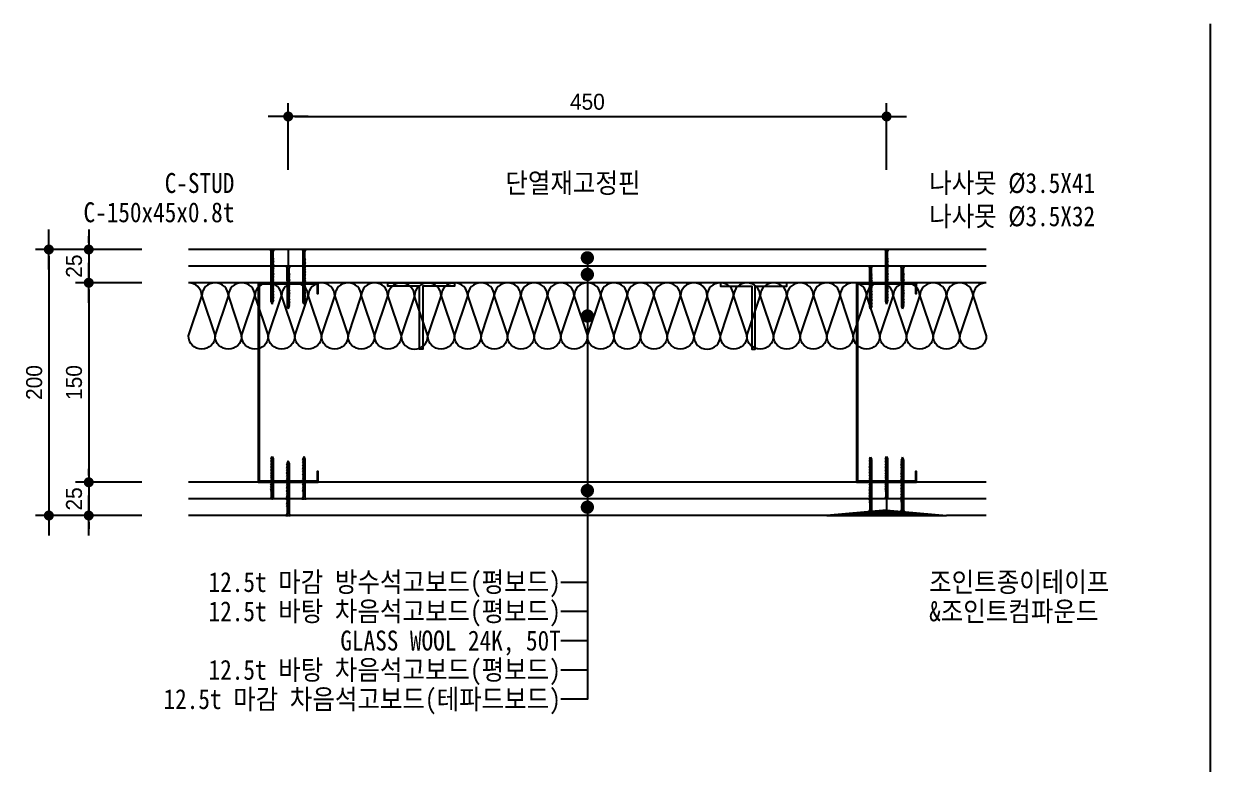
# Model space of a CAD drawing. Header units: millimetres. Extents: x 104 to 12536, y 73 to 2865.
# Drawn here: x 6167 to 7060, y 2309 to 2865 of the extents above; entities that cross this region are included whole.
import ezdxf
from ezdxf.enums import TextEntityAlignment as Align

# ---------------------------------------------------------------- set-up
doc = ezdxf.new("R2010")
doc.units = ezdxf.units.MM
doc.header["$LTSCALE"] = 5
for name, color, linetype in [('CHAN', 3, 'Continuous'), ('FIN', 6, 'Continuous'), ('formline', 6, 'Continuous'), ('GB', 7, 'Continuous'), ('INSUL', 8, 'Continuous'), ('ITXT', 5, 'Continuous'), ('PIN', 4, 'Continuous'), ('RXDIM', 7, 'Continuous'), ('SCREW2', 8, 'Continuous'), ('TEXT', 7, 'Continuous')]:
    doc.layers.add(name, color=color, linetype=linetype)
doc.styles.add('CGS', font='')
doc.styles.add('RXHS', font='')
doc.styles.get('CGS').set_extended_font_data('Dotum')
doc.styles.get('RXHS').set_extended_font_data('DotumChe')
doc.dimstyles.new('NDIM', dxfattribs={"dimscale": 5, "dimtxt": 2.4, "dimasz": 1, "dimexe": 2, "dimexo": 2, "dimgap": 1, "dimtad": 1, "dimtoh": 1, "dimdec": 0, "dimzin": 0, "dimdsep": 46, "dimtxsty": 'CGS', "dimblk1": 'DOTK', "dimblk2": 'DOTK', "dimsah": 1, "dimcen": 3, "dimclrt": 3, "dimadec": 0, "dimazin": 0, "dimtfac": 1.25, "dimtdec": 0, "dimtix": 1, "dimtmove": 2, "dimatfit": 3, "dimldrblk": 'DOTK', "dimfxl": 1, "dimtolj": 1, "dimtzin": 0, "dimarcsym": 0})

# ---------------------------------------------------------------- blocks, each defined once
blk = doc.blocks.new('나사못41')
at = {"layer": 'SCREW2'}
for p, q in [((2.25, 39.17), (0.63, 38.74)), ((0.63, 38.74), (0.92, 39.12)), ((2.25, 38.32), (0.63, 37.89)), ((0.63, 37.89), (0.92, 38.27)), ((2.25, 36.62), (0.63, 36.19)), ((0.63, 36.19), (0.92, 36.58)), ((2.25, 35.78), (0.63, 35.35)), ((0.63, 35.35), (0.92, 35.73)), ((2.25, 37.47), (0.64, 37.04)), ((0.64, 37.04), (0.92, 37.43)), ((2.54, 39.55), (0.92, 39.12)), ((2.54, 38.7), (0.92, 38.27)), ((2.54, 37.86), (0.92, 37.43)), ((2.53, 37.01), (0.92, 36.58)), ((2.54, 36.16), (0.92, 35.73)), ((0.93, 38.81), (0.93, 38.28)), ((0.93, 37.97), (0.93, 37.43)), ((0.93, 37.12), (0.93, 36.58)), ((0.93, 36.27), (0.93, 35.73)), ((1.6, 41), (0.98, 39.39)), ((0.98, 39.39), (1.64, 39.91)), ((0.98, 39.39), (0.98, 39.14)), ((1.64, 39.91), (1.6, 41)), ((2.26, 39.48), (1.6, 41)), ((2.25, 39.17), (2.54, 39.55)), ((2.25, 39.17), (2.25, 38.63)), ((2.25, 38.32), (2.54, 38.7)), ((2.25, 38.32), (2.25, 37.78)), ((2.25, 37.47), (2.54, 37.86)), ((2.25, 37.47), (2.25, 36.93)), ((2.25, 36.62), (2.53, 37.01)), ((2.25, 36.62), (2.25, 36.08)), ((2.25, 35.78), (2.54, 36.16)), ((2.25, 35.78), (2.25, 35.24)), ((2.25, 34.93), (0.63, 34.5)), ((0.63, 34.5), (0.92, 34.88)), ((2.25, 33.23), (0.63, 32.8)), ((0.63, 32.8), (0.92, 33.19)), ((2.25, 32.39), (0.63, 31.96)), ((0.63, 31.96), (0.92, 32.34)), ((2.25, 31.54), (0.63, 31.11)), ((0.63, 31.11), (0.92, 31.5)), ((2.25, 29), (0.63, 28.57)), ((0.63, 28.57), (0.92, 28.95)), ((2.25, 34.08), (0.64, 33.65)), ((0.64, 33.65), (0.92, 34.04)), ((2.25, 30.69), (0.64, 30.26)), ((0.64, 30.26), (0.92, 30.65)), ((2.25, 29.85), (0.64, 29.42)), ((0.64, 29.42), (0.93, 29.8)), ((2.25, 28.15), (0.64, 27.72)), ((0.64, 27.72), (0.92, 28.11)), ((2.25, 27.3), (0.64, 26.87)), ((0.64, 26.87), (0.93, 27.26)), ((2.54, 35.31), (0.92, 34.88)), ((2.54, 34.47), (0.92, 34.04)), ((2.53, 33.62), (0.92, 33.19)), ((2.54, 32.77), (0.92, 32.34)), ((2.54, 31.92), (0.92, 31.5)), ((2.54, 31.08), (0.92, 30.65)), ((2.54, 29.38), (0.92, 28.95)), ((2.54, 28.54), (0.92, 28.11)), ((2.54, 26.84), (0.92, 26.41)), ((0.93, 35.43), (0.93, 34.89)), ((0.93, 34.58), (0.93, 34.04)), ((0.93, 33.73), (0.93, 33.19)), ((0.93, 32.88), (0.93, 32.34)), ((0.93, 32.04), (0.93, 31.5)), ((0.93, 31.19), (0.93, 30.65)), ((0.93, 30.34), (0.93, 29.8)), ((2.54, 30.23), (0.93, 29.8)), ((0.93, 29.49), (0.93, 28.95)), ((0.93, 28.65), (0.93, 28.11)), ((0.93, 27.8), (0.93, 27.26)), ((2.54, 27.69), (0.93, 27.26)), ((0.93, 26.95), (0.93, 26.41)), ((2.25, 34.93), (2.54, 35.31)), ((2.25, 34.93), (2.25, 34.39)), ((2.25, 34.08), (2.54, 34.47)), ((2.25, 34.08), (2.25, 33.54)), ((2.25, 33.23), (2.53, 33.62)), ((2.25, 33.23), (2.25, 32.69)), ((2.25, 32.39), (2.54, 32.77)), ((2.25, 32.39), (2.25, 31.85)), ((2.25, 31.54), (2.54, 31.92)), ((2.25, 31.54), (2.25, 31)), ((2.25, 30.69), (2.54, 31.08)), ((2.25, 30.69), (2.25, 30.15)), ((2.25, 29.85), (2.54, 30.23)), ((2.25, 29.84), (2.25, 29.3)), ((2.25, 29), (2.54, 29.38)), ((2.25, 29), (2.25, 28.46)), ((2.25, 28.15), (2.54, 28.54)), ((2.25, 28.15), (2.25, 27.61)), ((2.25, 27.3), (2.54, 27.69)), ((2.25, 27.3), (2.25, 26.76)), ((2.25, 26.46), (2.54, 26.84)), ((2.25, 24.76), (0.63, 24.33)), ((0.63, 24.33), (0.92, 24.72)), ((2.25, 26.46), (0.64, 26.03)), ((0.64, 26.03), (0.92, 26.41)), ((2.25, 25.61), (0.64, 25.18)), ((0.64, 25.18), (0.93, 25.56)), ((2.25, 23.91), (0.64, 23.48)), ((0.64, 23.48), (0.92, 23.87)), ((2.25, 23.07), (0.64, 22.64)), ((0.64, 22.64), (0.93, 23.02)), ((2.26, 22.22), (0.64, 21.79)), ((0.64, 21.79), (0.93, 22.18)), ((2.25, 21.37), (0.64, 20.94)), ((0.64, 20.94), (0.93, 21.33)), ((2.26, 20.53), (0.64, 20.1)), ((0.64, 20.1), (0.93, 20.48)), ((2.25, 19.68), (0.64, 19.25)), ((0.64, 19.25), (0.92, 19.63)), ((2.25, 18.83), (0.64, 18.4)), ((0.64, 18.4), (0.93, 18.79)), ((2.26, 17.98), (0.64, 17.55)), ((0.64, 17.55), (0.93, 17.94)), ((2.54, 25.15), (0.92, 24.72)), ((2.54, 24.3), (0.92, 23.87)), ((2.54, 20.06), (0.92, 19.63)), ((0.93, 26.1), (0.93, 25.56)), ((2.54, 25.99), (0.93, 25.56)), ((0.93, 25.26), (0.93, 24.72)), ((0.93, 24.41), (0.93, 23.87)), ((0.93, 23.56), (0.93, 23.02)), ((2.54, 23.45), (0.93, 23.02)), ((0.93, 22.71), (0.93, 22.18)), ((2.54, 22.6), (0.93, 22.18)), ((0.93, 21.87), (0.93, 21.33)), ((2.54, 21.76), (0.93, 21.33)), ((0.93, 21.02), (0.93, 20.48)), ((2.54, 20.91), (0.93, 20.48)), ((0.93, 20.17), (0.93, 19.63)), ((0.93, 19.32), (0.93, 18.79)), ((2.54, 19.21), (0.93, 18.79)), ((0.93, 18.48), (0.93, 17.94)), ((0.93, 18.48), (0.93, 17.94)), ((2.54, 18.37), (0.93, 17.94)), ((2.25, 26.45), (2.25, 25.92)), ((2.25, 25.61), (2.54, 25.99)), ((2.25, 25.61), (2.25, 25.07)), ((2.25, 24.76), (2.54, 25.15)), ((2.25, 24.76), (2.25, 24.22)), ((2.25, 23.91), (2.54, 24.3)), ((2.25, 23.91), (2.25, 23.37)), ((2.25, 23.07), (2.54, 23.45)), ((2.25, 23.06), (2.25, 20.53)), ((2.25, 21.37), (2.54, 21.76)), ((2.25, 21.37), (2.25, 20.83)), ((2.25, 20.52), (2.25, 19.98)), ((2.25, 19.68), (2.54, 20.06)), ((2.25, 19.68), (2.25, 19.14)), ((2.25, 18.83), (2.54, 19.21)), ((2.25, 18.83), (2.25, 18.29)), ((2.25, 17.98), (2.25, 17.44)), ((2.26, 22.22), (2.54, 22.6)), ((2.26, 20.53), (2.54, 20.91)), ((2.26, 17.98), (2.54, 18.37)), ((2.26, 17.14), (0.64, 16.71)), ((0.64, 16.71), (0.93, 17.09)), ((2.26, 15.44), (0.64, 15.01)), ((0.64, 15.01), (0.93, 15.4)), ((2.26, 14.59), (0.64, 14.16)), ((0.64, 14.16), (0.93, 14.55)), ((2.26, 16.29), (0.65, 15.86)), ((0.65, 15.86), (0.93, 16.24)), ((2.26, 13.75), (0.65, 13.32)), ((0.65, 13.32), (0.93, 13.7)), ((2.26, 12.9), (0.65, 12.47)), ((0.65, 12.47), (0.93, 12.86)), ((2.26, 12.05), (0.65, 11.62)), ((0.65, 11.62), (0.93, 12.01)), ((2.26, 11.21), (0.65, 10.78)), ((0.65, 10.78), (0.93, 11.16)), ((2.26, 10.38), (0.65, 9.95)), ((0.65, 9.95), (0.93, 10.33)), ((2.26, 9.55), (0.65, 9.12)), ((0.65, 9.12), (0.93, 9.5)), ((0.93, 17.63), (0.93, 17.09)), ((2.55, 17.52), (0.93, 17.09)), ((0.93, 16.78), (0.93, 16.24)), ((2.55, 16.67), (0.93, 16.24)), ((0.93, 15.94), (0.93, 15.4)), ((2.54, 15.83), (0.93, 15.4)), ((0.93, 15.09), (0.93, 14.55)), ((2.55, 14.98), (0.93, 14.55)), ((0.93, 14.24), (0.93, 13.7)), ((2.55, 14.13), (0.93, 13.7)), ((0.93, 13.39), (0.93, 12.86)), ((2.55, 13.29), (0.93, 12.86)), ((0.93, 12.55), (0.93, 12.01)), ((2.55, 12.44), (0.93, 12.01)), ((0.93, 11.7), (0.93, 10.33)), ((2.55, 11.59), (0.93, 11.16)), ((2.55, 10.76), (0.93, 10.33)), ((0.93, 10.02), (0.93, 9.5)), ((2.55, 9.93), (0.93, 9.5)), ((0.93, 9.19), (0.93, 8.67)), ((2.55, 9.1), (0.93, 8.67)), ((2.25, 17.13), (2.25, 16.59)), ((2.25, 16.29), (2.25, 15.75)), ((2.25, 15.44), (2.25, 14.9)), ((2.25, 14.59), (2.25, 14.05)), ((2.25, 13.75), (2.25, 13.21)), ((2.25, 12.05), (2.25, 11.51)), ((2.25, 11.2), (2.25, 10.68)), ((2.25, 10.37), (2.25, 9.85)), ((2.25, 9.54), (2.25, 9.02)), ((2.26, 17.14), (2.55, 17.52)), ((2.26, 16.29), (2.55, 16.67)), ((2.26, 15.44), (2.54, 15.83)), ((2.26, 14.59), (2.55, 14.98)), ((2.26, 13.75), (2.55, 14.13)), ((2.26, 12.9), (2.55, 13.29)), ((2.26, 12.9), (2.26, 12.36)), ((2.26, 12.05), (2.55, 12.44)), ((2.26, 11.21), (2.55, 11.59)), ((2.26, 10.38), (2.55, 10.76)), ((2.26, 9.55), (2.55, 9.93)), ((2.26, 8.72), (2.55, 9.1)), ((2.26, 8.72), (0.65, 8.29)), ((0.65, 8.29), (0.93, 8.67)), ((2.26, 7.89), (0.65, 7.46)), ((0.65, 7.46), (0.93, 7.84)), ((2.26, 7.06), (0.65, 6.63)), ((0.65, 6.63), (0.93, 7.01)), ((0.93, 8.36), (0.93, 7.84)), ((2.55, 8.27), (0.93, 7.84)), ((0.93, 7.53), (0.93, 7.01)), ((2.55, 7.44), (0.93, 7.01)), ((0.93, 6.7), (0.93, 1.19)), ((1.54, 0.48), (1.54, 0.65)), ((1.6, 0.68), (1.57, 0.68)), ((1.63, 0.48), (1.63, 0.65)), ((2.08, 0), (3.2, 0)), ((2.25, 8.71), (2.25, 8.19)), ((2.25, 7.88), (2.25, 7.36)), ((2.25, 7.05), (2.25, 1.19)), ((2.26, 7.89), (2.55, 8.27)), ((2.26, 7.06), (2.55, 7.44)), ((-0.03, 0), (1.09, 0))]:
    blk.add_line(p, q, dxfattribs=at)
for centre, radius, start, end in [((-0.49, 1.35), 1.43, 288.66128, 353.44689), ((1.07, 0.47), 0.473, 267.52648, 0.91384), ((1.59, -1.99), 2.05, 80.28655, 99.71345), ((1.57, 0.65), 0.033, 90, 180), ((1.6, 0.65), 0.033, 0, 90), ((2.1, 0.47), 0.473, 179.08616, 272.47352), ((3.64, 1.33), 1.4, 185.72984, 251.659)]:
    blk.add_arc(centre, radius, start, end, dxfattribs=at)
blk = doc.blocks.new('나사못32')
at = {"layer": 'SCREW2'}
for p, q in [((2.24, 30.17), (0.63, 29.74)), ((0.63, 29.74), (0.92, 30.12)), ((2.25, 29.32), (0.63, 28.89)), ((0.63, 28.89), (0.92, 29.27)), ((2.25, 28.47), (0.63, 28.04)), ((0.63, 28.04), (0.92, 28.43)), ((2.24, 27.62), (0.63, 27.19)), ((0.63, 27.19), (0.91, 27.58)), ((2.24, 26.78), (0.63, 26.35)), ((2.53, 28.01), (0.91, 27.58)), ((2.53, 30.55), (0.92, 30.12)), ((0.92, 29.81), (0.92, 29.28)), ((2.53, 29.7), (0.92, 29.27)), ((0.92, 28.97), (0.92, 28.43)), ((2.54, 28.86), (0.92, 28.43)), ((0.92, 28.12), (0.92, 27.58)), ((0.92, 27.27), (0.92, 26.73)), ((2.53, 27.16), (0.92, 26.73)), ((1.6, 32), (0.98, 30.39)), ((0.98, 30.39), (1.64, 30.91)), ((0.98, 30.39), (0.98, 30.14)), ((1.64, 30.91), (1.6, 32)), ((2.27, 30.45), (1.6, 32)), ((2.24, 30.17), (2.53, 30.55)), ((2.24, 30.17), (2.24, 29.63)), ((2.24, 29.32), (2.24, 28.78)), ((2.24, 28.47), (2.24, 27.93)), ((2.24, 27.62), (2.53, 28.01)), ((2.24, 27.62), (2.24, 27.08)), ((2.24, 26.78), (2.53, 27.16)), ((2.24, 26.78), (2.24, 26.24)), ((2.25, 29.32), (2.53, 29.7)), ((2.25, 28.47), (2.54, 28.86)), ((0.63, 26.35), (0.92, 26.73)), ((2.25, 25.93), (0.63, 25.5)), ((0.63, 25.5), (0.92, 25.88)), ((2.25, 25.08), (0.63, 24.65)), ((0.63, 24.65), (0.92, 25.04)), ((2.24, 24.23), (0.63, 23.8)), ((0.63, 23.8), (0.91, 24.19)), ((2.24, 23.39), (0.63, 22.96)), ((0.63, 22.96), (0.92, 23.34)), ((2.25, 22.54), (0.63, 22.11)), ((0.63, 22.11), (0.92, 22.5)), ((2.25, 21.69), (0.63, 21.26)), ((0.63, 21.26), (0.92, 21.65)), ((2.25, 20), (0.63, 19.57)), ((0.63, 19.57), (0.92, 19.95)), ((2.25, 19.15), (0.63, 18.72)), ((0.63, 18.72), (0.92, 19.11)), ((2.25, 20.85), (0.64, 20.42)), ((0.64, 20.42), (0.92, 20.8)), ((2.25, 18.3), (0.64, 17.87)), ((0.64, 17.87), (0.92, 18.26)), ((2.53, 24.62), (0.91, 24.19)), ((0.92, 26.43), (0.92, 25.89)), ((2.53, 26.31), (0.92, 25.88)), ((0.92, 25.58), (0.92, 25.04)), ((2.54, 25.47), (0.92, 25.04)), ((0.92, 24.73), (0.92, 24.19)), ((0.92, 23.88), (0.92, 23.34)), ((2.53, 23.77), (0.92, 23.34)), ((0.92, 23.04), (0.92, 22.5)), ((2.53, 22.92), (0.92, 22.5)), ((0.92, 22.19), (0.92, 21.65)), ((2.54, 22.08), (0.92, 21.65)), ((0.92, 21.34), (0.92, 20.8)), ((2.54, 21.23), (0.92, 20.8)), ((0.92, 20.49), (0.92, 19.95)), ((2.53, 20.38), (0.92, 19.95)), ((0.92, 19.65), (0.92, 19.11)), ((2.54, 19.54), (0.92, 19.11)), ((0.92, 18.8), (0.92, 18.26)), ((2.54, 18.69), (0.92, 18.26)), ((0.92, 17.95), (0.92, 17.41)), ((2.24, 25.93), (2.24, 25.39)), ((2.24, 25.08), (2.24, 24.54)), ((2.24, 24.23), (2.53, 24.62)), ((2.24, 24.23), (2.24, 23.69)), ((2.24, 23.39), (2.53, 23.77)), ((2.24, 23.39), (2.24, 22.85)), ((2.24, 22.54), (2.24, 22)), ((2.24, 21.69), (2.24, 21.15)), ((2.24, 20.84), (2.24, 20.3)), ((2.24, 20), (2.24, 19.46)), ((2.24, 19.15), (2.24, 18.61)), ((2.24, 18.3), (2.24, 17.76)), ((2.25, 25.93), (2.53, 26.31)), ((2.25, 25.08), (2.54, 25.47)), ((2.25, 22.54), (2.53, 22.92)), ((2.25, 21.69), (2.54, 22.08)), ((2.25, 20.85), (2.54, 21.23)), ((2.25, 20), (2.53, 20.38)), ((2.25, 19.15), (2.54, 19.54)), ((2.25, 18.3), (2.54, 18.69)), ((2.25, 17.46), (0.63, 17.03)), ((0.63, 17.03), (0.92, 17.41)), ((2.25, 15.9), (0.63, 15.47)), ((0.63, 15.47), (0.92, 15.86)), ((2.25, 13.36), (0.63, 12.93)), ((0.63, 12.93), (0.92, 13.32)), ((2.25, 16.73), (0.64, 16.3)), ((0.64, 16.3), (0.92, 16.68)), ((2.25, 15.06), (0.64, 14.63)), ((0.64, 14.63), (0.92, 15.01)), ((2.25, 14.21), (0.64, 13.78)), ((0.64, 13.78), (0.92, 14.16)), ((2.25, 12.51), (0.64, 12.08)), ((0.64, 12.08), (0.92, 12.47)), ((2.25, 11.67), (0.64, 11.24)), ((0.64, 11.24), (0.92, 11.62)), ((2.26, 10.82), (0.64, 10.39)), ((0.64, 10.39), (0.93, 10.78)), ((2.27, 9.98), (0.65, 9.55)), ((0.65, 9.55), (0.94, 9.93)), ((2.27, 9.13), (0.66, 8.7)), ((0.66, 8.7), (0.94, 9.09)), ((2.54, 17.84), (0.92, 17.41)), ((0.92, 17.45), (0.92, 16.92)), ((0.92, 17.22), (0.92, 16.68)), ((2.54, 17.11), (0.92, 16.68)), ((0.92, 16.37), (0.92, 15.86)), ((2.54, 16.29), (0.92, 15.86)), ((0.92, 15.55), (0.92, 15.01)), ((2.54, 15.44), (0.92, 15.01)), ((0.92, 14.7), (0.92, 14.16)), ((2.54, 14.59), (0.92, 14.16)), ((0.92, 13.86), (0.92, 13.32)), ((2.54, 13.75), (0.92, 13.32)), ((0.92, 13.01), (0.92, 12.47)), ((2.54, 12.9), (0.92, 12.47)), ((0.92, 12.16), (0.92, 11.62)), ((2.54, 12.05), (0.92, 11.62)), ((0.93, 11.32), (0.93, 10.78)), ((2.55, 11.21), (0.93, 10.78)), ((0.94, 10.47), (0.94, 9.93)), ((2.55, 10.36), (0.94, 9.93)), ((2.56, 9.51), (0.94, 9.09)), ((0.95, 9.63), (0.95, 9.09)), ((2.24, 17.45), (2.24, 17.03)), ((2.24, 16.72), (2.24, 16.54)), ((2.24, 16.71), (2.24, 15.86)), ((2.24, 15.9), (2.24, 15.36)), ((2.24, 14.21), (2.24, 13.67)), ((2.24, 13.36), (2.24, 12.82)), ((2.24, 12.51), (2.24, 11.97)), ((2.25, 17.46), (2.54, 17.84)), ((2.25, 16.73), (2.54, 17.11)), ((2.25, 15.9), (2.54, 16.29)), ((2.25, 15.06), (2.54, 15.44)), ((2.25, 15.06), (2.25, 14.52)), ((2.25, 14.21), (2.54, 14.59)), ((2.25, 13.36), (2.54, 13.75)), ((2.25, 12.51), (2.54, 12.9)), ((2.25, 11.67), (2.54, 12.05)), ((2.25, 11.67), (2.25, 11.13)), ((2.26, 10.82), (2.55, 11.21)), ((2.26, 10.82), (2.26, 10.28)), ((2.27, 9.98), (2.55, 10.36)), ((2.27, 9.98), (2.27, 9.44)), ((2.27, 9.13), (2.56, 9.51)), ((2.27, 9.13), (2.27, 8.59)), ((0, 0), (1.12, 0)), ((2.27, 8.28), (0.66, 7.85)), ((0.66, 7.85), (0.95, 8.24)), ((2.28, 7.44), (0.67, 7.01)), ((0.67, 7.01), (0.95, 7.39)), ((2.29, 6.59), (0.67, 6.16)), ((0.67, 6.16), (0.96, 6.55)), ((2.28, 5.74), (0.67, 5.31)), ((0.67, 5.31), (0.95, 5.7)), ((0.95, 8.78), (0.95, 8.24)), ((2.56, 8.67), (0.95, 8.24)), ((0.95, 7.93), (0.95, 7.39)), ((2.57, 7.82), (0.95, 7.39)), ((2.57, 6.13), (0.95, 5.7)), ((0.95, 5.39), (0.95, 1.19)), ((0.96, 7.09), (0.96, 6.55)), ((2.57, 6.98), (0.96, 6.55)), ((0.96, 6.24), (0.96, 5.7)), ((1.57, 0.48), (1.57, 0.65)), ((1.63, 0.68), (1.6, 0.68)), ((1.66, 0.48), (1.66, 0.65)), ((2.27, 8.28), (2.56, 8.67)), ((2.27, 8.28), (2.27, 7.74)), ((2.27, 5.74), (2.27, 1.19)), ((2.28, 7.44), (2.57, 7.82)), ((2.28, 7.44), (2.28, 6.9)), ((2.28, 6.59), (2.28, 6.05)), ((2.28, 5.74), (2.57, 6.13)), ((2.29, 6.59), (2.57, 6.98)), ((2.11, 0), (3.23, 0))]:
    blk.add_line(p, q, dxfattribs=at)
for centre, radius, start, end in [((-0.44, 1.33), 1.4, 288.341, 354.27016), ((1.1, 0.47), 0.473, 267.52648, 0.91384), ((1.61, -1.99), 2.05, 80.28655, 99.71345), ((1.6, 0.65), 0.033, 90, 180), ((1.63, 0.65), 0.033, 360, 90), ((2.13, 0.47), 0.473, 179.08616, 272.47352), ((3.67, 1.33), 1.4, 185.72984, 251.659)]:
    blk.add_arc(centre, radius, start, end, dxfattribs=at)
blk = doc.blocks.new('DOTK')
blk.add_line((-3, 0), (3, 0))
at = {"const_width": 0.75}
blk.add_lwpolyline([(-0.375, 0, 1), (0.375, 0, 1)], format="xyb", close=True, dxfattribs=at)
blk = doc.blocks.new('*D62')
at = {"layer": 'RXDIM', "color": 0, "lineweight": -2, "transparency": 16777216}
for p, q in [((6366.38, 2755.76), (6366.38, 2805.76)), ((6816.38, 2755.76), (6816.38, 2805.76)), ((6371.38, 2795.76), (6811.38, 2795.76))]:
    blk.add_line(p, q, dxfattribs=at)
at = {"layer": 'RXDIM', "color": 0, "lineweight": -2, "transparency": 16777216, "xscale": 5, "yscale": 5, "zscale": 5, "rotation": 180}
blk.add_blockref('DOTK', (6366.38, 2795.76), dxfattribs=at)
at = {"layer": 'RXDIM', "color": 0, "lineweight": -2, "transparency": 16777216, "xscale": 5, "yscale": 5, "zscale": 5}
blk.add_blockref('DOTK', (6816.38, 2795.76), dxfattribs=at)
at = {"layer": 'RXDIM', "color": 3, "transparency": 16777216, "insert": (6591.38, 2806.77), "char_height": 12, "attachment_point": 5, "style": 'CGS'}
blk.add_mtext('\\A1;450', dxfattribs=at)
blk = doc.blocks.new('*D63')
at = {"layer": 'RXDIM', "color": 0, "lineweight": -2, "transparency": 16777216}
for p, q in [((6256.38, 2695.76), (6176.38, 2695.76)), ((6186.38, 2690.76), (6186.38, 2500.76)), ((6256.38, 2495.76), (6176.38, 2495.76))]:
    blk.add_line(p, q, dxfattribs=at)
at = {"layer": 'RXDIM', "color": 0, "lineweight": -2, "transparency": 16777216, "xscale": 5, "yscale": 5, "zscale": 5}
for p, rotation in [((6186.38, 2695.76), 90), ((6186.38, 2495.76), 270)]:
    blk.add_blockref('DOTK', p, dxfattribs=dict(at, rotation=rotation))
at = {"layer": 'RXDIM', "color": 3, "transparency": 16777216, "insert": (6175.37, 2595.76), "char_height": 12, "attachment_point": 5, "rotation": 90, "style": 'CGS'}
blk.add_mtext('\\A1;200', dxfattribs=at)
blk = doc.blocks.new('*D64')
at = {"layer": 'RXDIM', "color": 0, "lineweight": -2, "transparency": 16777216}
for p, q in [((6216.38, 2700.76), (6216.38, 2705.76)), ((6256.38, 2695.76), (6206.38, 2695.76)), ((6216.38, 2695.76), (6216.38, 2670.76)), ((6256.38, 2670.76), (6206.38, 2670.76)), ((6216.38, 2665.76), (6216.38, 2660.76))]:
    blk.add_line(p, q, dxfattribs=at)
at = {"layer": 'RXDIM', "color": 0, "lineweight": -2, "transparency": 16777216, "xscale": 5, "yscale": 5, "zscale": 5}
for p, rotation in [((6216.38, 2695.76), 270), ((6216.38, 2670.76), 90)]:
    blk.add_blockref('DOTK', p, dxfattribs=dict(at, rotation=rotation))
at = {"layer": 'RXDIM', "color": 3, "transparency": 16777216, "insert": (6205.37, 2683.26), "char_height": 12, "attachment_point": 5, "rotation": 90, "style": 'CGS'}
blk.add_mtext('\\A1;25', dxfattribs=at)
blk = doc.blocks.new('*D65')
at = {"layer": 'RXDIM', "color": 0, "lineweight": -2, "transparency": 16777216}
for p, q in [((6256.38, 2670.76), (6206.38, 2670.76)), ((6216.38, 2665.76), (6216.38, 2525.76)), ((6256.38, 2520.76), (6206.38, 2520.76))]:
    blk.add_line(p, q, dxfattribs=at)
at = {"layer": 'RXDIM', "color": 0, "lineweight": -2, "transparency": 16777216, "xscale": 5, "yscale": 5, "zscale": 5}
for p, rotation in [((6216.38, 2670.76), 90), ((6216.38, 2520.76), 270)]:
    blk.add_blockref('DOTK', p, dxfattribs=dict(at, rotation=rotation))
at = {"layer": 'RXDIM', "color": 3, "transparency": 16777216, "insert": (6205.37, 2595.76), "char_height": 12, "attachment_point": 5, "rotation": 90, "style": 'CGS'}
blk.add_mtext('\\A1;150', dxfattribs=at)
blk = doc.blocks.new('*D66')
at = {"layer": 'RXDIM', "color": 0, "lineweight": -2, "transparency": 16777216}
for p, q in [((6216.38, 2525.76), (6216.38, 2530.76)), ((6256.38, 2520.76), (6206.38, 2520.76)), ((6216.38, 2520.76), (6216.38, 2495.76)), ((6256.38, 2495.76), (6206.38, 2495.76)), ((6216.38, 2490.76), (6216.38, 2485.76))]:
    blk.add_line(p, q, dxfattribs=at)
at = {"layer": 'RXDIM', "color": 0, "lineweight": -2, "transparency": 16777216, "xscale": 5, "yscale": 5, "zscale": 5}
for p, rotation in [((6216.38, 2520.76), 270), ((6216.38, 2495.76), 90)]:
    blk.add_blockref('DOTK', p, dxfattribs=dict(at, rotation=rotation))
at = {"layer": 'RXDIM', "color": 3, "transparency": 16777216, "insert": (6205.37, 2508.26), "char_height": 12, "attachment_point": 5, "rotation": 90, "style": 'CGS'}
blk.add_mtext('\\A1;25', dxfattribs=at)

msp = doc.modelspace()

# ---------------------------------------------------------------- linework, layer by layer
at = {"layer": 'CHAN'}
for points in [[(6388.88, 2670.76), (6343.88, 2670.76), (6343.88, 2520.76), (6388.88, 2520.76), (6388.88, 2528.76), (6388.08, 2528.76), (6388.08, 2521.56), (6344.68, 2521.56), (6344.68, 2669.96), (6388.08, 2669.96), (6388.08, 2662.76), (6388.88, 2662.76), (6388.88, 2670.76), (6388.88, 2669.96)], [(6838.88, 2670.76), (6793.88, 2670.76), (6793.88, 2520.76), (6838.88, 2520.76), (6838.88, 2528.76), (6838.08, 2528.76), (6838.08, 2521.56), (6794.68, 2521.56), (6794.68, 2669.96), (6838.08, 2669.96), (6838.08, 2662.76), (6838.88, 2662.76), (6838.88, 2670.76), (6838.88, 2669.96)]]:
    msp.add_lwpolyline(points, dxfattribs=at)
at = {"layer": 'FIN'}
for p, q in [((6805.13, 2498.76), (6827.63, 2498.76)), ((6771.38, 2495.76), (6861.38, 2495.76)), ((6782.63, 2496.76), (6850.13, 2496.76)), ((6793.88, 2497.76), (6838.88, 2497.76))]:
    msp.add_line(p, q, dxfattribs=at)
at = {"layer": 'formline'}
msp.add_line((7059.81, 2865.5), (7059.81, 104.5), dxfattribs=at)
at = {"layer": 'GB'}
for p, q in [((6891.38, 2695.76), (6291.38, 2695.76)), ((6366.38, 2695.76), (6366.38, 2683.26)), ((6891.38, 2683.26), (6291.38, 2683.26)), ((6816.38, 2683.26), (6816.38, 2670.76)), ((6816.38, 2683.26), (6816.38, 2670.76)), ((6891.38, 2670.76), (6291.38, 2670.76)), ((6891.38, 2520.76), (6291.38, 2520.76)), ((6366.38, 2508.26), (6366.38, 2520.76)), ((6366.38, 2508.26), (6366.38, 2520.76)), ((6891.38, 2508.26), (6291.38, 2508.26)), ((6816.38, 2508.26), (6816.38, 2499.76)), ((6816.38, 2499.76), (6771.38, 2495.76)), ((6816.38, 2499.76), (6861.38, 2495.76)), ((6771.38, 2495.76), (6291.38, 2495.76)), ((6891.38, 2495.76), (6861.38, 2495.76))]:
    msp.add_line(p, q, dxfattribs=at)
at = {"layer": 'INSUL'}
msp.add_lwpolyline([(6891.38, 2670.76, 0.414214), (6881.38, 2660.76), (6891.38, 2630.76, -1), (6871.38, 2630.76), (6881.38, 2660.76, 1), (6861.38, 2660.76), (6871.38, 2630.76, -1), (6851.38, 2630.76), (6861.38, 2660.76, 1), (6841.38, 2660.76), (6851.38, 2630.76, -1), (6831.38, 2630.76), (6841.38, 2660.76, 1), (6821.38, 2660.76), (6831.38, 2630.76, -1), (6811.38, 2630.76), (6821.38, 2660.76, 1), (6801.38, 2660.76), (6811.38, 2630.76, -1), (6791.38, 2630.76), (6801.38, 2660.76, 1), (6781.38, 2660.76), (6791.38, 2630.76, -1), (6771.38, 2630.76), (6781.38, 2660.76, 1), (6761.38, 2660.76), (6771.38, 2630.76, -1), (6751.38, 2630.76), (6761.38, 2660.76, 1), (6741.38, 2660.76), (6751.38, 2630.76, -1), (6731.38, 2630.76), (6741.38, 2660.76, 1), (6721.38, 2660.76), (6731.38, 2630.76, -1), (6711.38, 2630.76), (6721.38, 2660.76, 1), (6701.38, 2660.76), (6711.38, 2630.76, -1), (6691.38, 2630.76), (6681.38, 2660.76), (6671.38, 2630.76, 1), (6691.38, 2630.76), (6701.38, 2660.76, 1), (6681.38, 2660.76, 0.414214), (6671.38, 2670.76, 0.414214), (6661.38, 2660.76), (6671.38, 2630.76, -1), (6651.38, 2630.76), (6661.38, 2660.76, 1), (6641.38, 2660.76), (6651.38, 2630.76, -1), (6631.38, 2630.76), (6641.38, 2660.76, 1), (6621.38, 2660.76), (6631.38, 2630.76, -1), (6611.38, 2630.76), (6621.38, 2660.76, 1), (6601.38, 2660.76), (6611.38, 2630.76, -1), (6591.38, 2630.76), (6601.38, 2660.76, 1), (6581.38, 2660.76), (6591.38, 2630.76, -1), (6571.38, 2630.76), (6581.38, 2660.76, 1), (6561.38, 2660.76), (6571.38, 2630.76, -1), (6551.38, 2630.76), (6561.38, 2660.76, 1), (6541.38, 2660.76), (6551.38, 2630.76, -1), (6531.38, 2630.76), (6541.38, 2660.76, 1), (6521.38, 2660.76), (6531.38, 2630.76, -1), (6511.38, 2630.76), (6521.38, 2660.76, 1), (6501.38, 2660.76), (6511.38, 2630.76, -1), (6491.38, 2630.76), (6501.38, 2660.76, 1), (6481.38, 2660.76), (6491.38, 2630.76, -1), (6471.38, 2630.76), (6461.38, 2660.76), (6451.38, 2630.76, 1), (6471.38, 2630.76), (6481.38, 2660.76, 1), (6461.38, 2660.76, 0.414214), (6451.38, 2670.76, 0.414214), (6441.38, 2660.76), (6451.38, 2630.76, -1), (6431.38, 2630.76), (6441.38, 2660.76, 1), (6421.38, 2660.76), (6431.38, 2630.76, -1), (6411.38, 2630.76), (6421.38, 2660.76, 1), (6401.38, 2660.76), (6411.38, 2630.76, -1), (6391.38, 2630.76), (6401.38, 2660.76, 1), (6381.38, 2660.76), (6391.38, 2630.76, -1), (6371.38, 2630.76), (6381.38, 2660.76, 1), (6361.38, 2660.76), (6371.38, 2630.76, -1), (6351.38, 2630.76), (6361.38, 2660.76, 1), (6341.38, 2660.76), (6351.38, 2630.76, -1), (6331.38, 2630.76), (6341.38, 2660.76, 1), (6321.38, 2660.76), (6331.38, 2630.76, -1), (6311.38, 2630.76), (6321.38, 2660.76, 1), (6301.38, 2660.76), (6311.38, 2630.76, -1), (6291.38, 2630.76), (6301.38, 2660.76, 0.414214), (6291.38, 2670.76, 0.595959)], format="xyb", dxfattribs=at)
at = {"layer": 'ITXT'}
for points in [[(6345.88, 2670.76, 0, 8.33, 0), (6345.88, 2695.76, 0, 0, 0), (6345.88, 2745.76, 0, 0, 0), (6325.88, 2745.76, 0, 0, 0)], [(6466.38, 2670.76, 0, 8.33, 0), (6478.88, 2692.41, 0, 0, 0), (6509.68, 2745.76, 0, 0, 0), (6529.68, 2745.76, 0, 0, 0)], [(6816.38, 2695.76, 0, 8.33, 0), (6816.38, 2720.76, 0, 0, 0), (6816.38, 2745.76, 0, 0, 0), (6848.38, 2745.76, 0, 0, 0)], [(6828.38, 2683.26, 0, 8.33, 0), (6828.38, 2708.26, 0, 0, 0), (6828.38, 2720.76, 0, 0, 0), (6848.38, 2720.76, 0, 0, 0)], [(6816.38, 2495.76, 0, 8.33, 0), (6816.38, 2470.76, 0, 0, 0), (6816.38, 2445.76, 0, 0, 0), (6848.38, 2445.76, 0, 0, 0)]]:
    msp.add_lwpolyline(points, format="xyseb", dxfattribs=at)
for points in [[(6591.38, 2689.51), (6591.38, 2357.76), (6571.38, 2357.76)], [(6571.38, 2445.76), (6591.38, 2445.76)], [(6571.38, 2423.76), (6591.38, 2423.76)], [(6571.38, 2401.76), (6591.38, 2401.76)], [(6571.38, 2379.76), (6591.38, 2379.76)]]:
    msp.add_lwpolyline(points, dxfattribs=at)
at = {"layer": 'ITXT', "const_width": 5}
for points in [[(6593.88, 2689.51, -1), (6588.88, 2689.51, -1)], [(6593.88, 2677.01, -1), (6588.88, 2677.01, -1)], [(6593.88, 2645.76, -1), (6588.88, 2645.76, -1)], [(6593.88, 2514.51, -1), (6588.88, 2514.51, -1)], [(6593.88, 2502.01, -1), (6588.88, 2502.01, -1)]]:
    msp.add_lwpolyline(points, format="xyb", close=True, dxfattribs=at)
at = {"layer": 'PIN'}
for points in [[(6491.38, 2670.76), (6491.38, 2668.26), (6467.63, 2668.26), (6467.63, 2620.76), (6465.13, 2620.76), (6465.13, 2668.26), (6441.38, 2668.26), (6441.38, 2670.76), (6491.38, 2670.76)], [(6691.38, 2670.76), (6691.38, 2668.26), (6715.13, 2668.26), (6715.13, 2620.76), (6717.63, 2620.76), (6717.63, 2668.26), (6741.38, 2668.26), (6741.38, 2670.76), (6691.38, 2670.76)]]:
    msp.add_lwpolyline(points, dxfattribs=at)

# ---------------------------------------------------------------- block references
at = {"layer": 'SCREW2'}
for name, p, rotation in [('나사못41', (6355.92, 2695.77), 180.0000000017872), ('나사못41', (6817.96, 2695.76), 180.0000000017872), ('나사못32', (6367.99, 2683.26), 179.9999999999907), ('나사못32', (6829.99, 2683.26), 179.9999999999907)]:
    msp.add_blockref(name, p, dxfattribs=dict(at, rotation=rotation))
at = {"layer": 'SCREW2', "xscale": -1, "rotation": 180}
for name, p in [('나사못41', (6376.75, 2695.76)), ('나사못32', (6802.76, 2683.26))]:
    msp.add_blockref(name, p, dxfattribs=at)
at = {"layer": 'SCREW2', "xscale": -1}
for name, p in [('나사못32', (6355.95, 2508.26)), ('나사못41', (6805.96, 2498.63)), ('나사못32', (6817.99, 2508.26))]:
    msp.add_blockref(name, p, dxfattribs=at)
at = {"layer": 'SCREW2'}
for name, p in [('나사못41', (6364.75, 2495.76)), ('나사못32', (6376.72, 2508.26)), ('나사못41', (6826.79, 2498.63))]:
    msp.add_blockref(name, p, dxfattribs=at)

# ---------------------------------------------------------------- texts
at = {"layer": 'TEXT', "style": 'RXHS', "width": 0.9}
for s, p in [('C-STUD', (6325.88, 2745.76)), ('C-150x45x0.8t', (6325.88, 2723.76)), ('12.5t 마감 방수석고보드(평보드)', (6571.38, 2445.76)), ('12.5t 바탕 차음석고보드(평보드)', (6571.38, 2423.76)), ('GLASS WOOL 24K, 50T', (6571.38, 2401.76)), ('12.5t 바탕 차음석고보드(평보드)', (6571.38, 2379.76)), ('12.5t 마감 차음석고보드(테파드보드)', (6571.38, 2357.76))]:
    msp.add_text(s, height=15, dxfattribs=at).set_placement(p, align=Align.MIDDLE_RIGHT)
msp.add_text('단열재고정핀', height=15, rotation=360, dxfattribs=at).set_placement((6529.68, 2745.76), align=Align.MIDDLE_LEFT)
for s, p in [('나사못 Ø3.5X41', (6848.38, 2745.76)), ('나사못 Ø3.5X32', (6848.38, 2720.76)), ('조인트종이테이프', (6848.38, 2445.76)), ('&조인트컴파운드', (6848.38, 2423.76))]:
    msp.add_text(s, height=15, dxfattribs=at).set_placement(p, align=Align.MIDDLE_LEFT)

# ---------------------------------------------------------------- dimensions: what is measured, and where the dimension line sits
at = {"layer": 'RXDIM'}
dim = msp.add_linear_dim(base=(6816.38, 2795.76), p1=(6366.38, 2745.76), p2=(6816.38, 2745.76), dimstyle='NDIM', dxfattribs=at)
dim.commit()
dim.dimension.update_dxf_attribs({"geometry": '*D62', "text_midpoint": (6591.38, 2806.77)})
for base, p1, p2, picture, middle in [((6186.38, 2495.76), (6266.38, 2695.76), (6266.38, 2495.76), '*D63', (6175.37, 2595.76)), ((6216.38, 2670.76), (6266.38, 2695.76), (6266.38, 2670.76), '*D64', (6205.37, 2683.26)), ((6216.38, 2520.76), (6266.38, 2670.76), (6266.38, 2520.76), '*D65', (6205.37, 2595.76)), ((6216.38, 2495.76), (6266.38, 2520.76), (6266.38, 2495.76), '*D66', (6205.37, 2508.26))]:
    dim = msp.add_linear_dim(base=base, p1=p1, p2=p2, angle=90, dimstyle='NDIM', dxfattribs=at)
    dim.commit()
    dim.dimension.update_dxf_attribs({"geometry": picture, "text_midpoint": middle})

doc.saveas('drawing.dxf')
